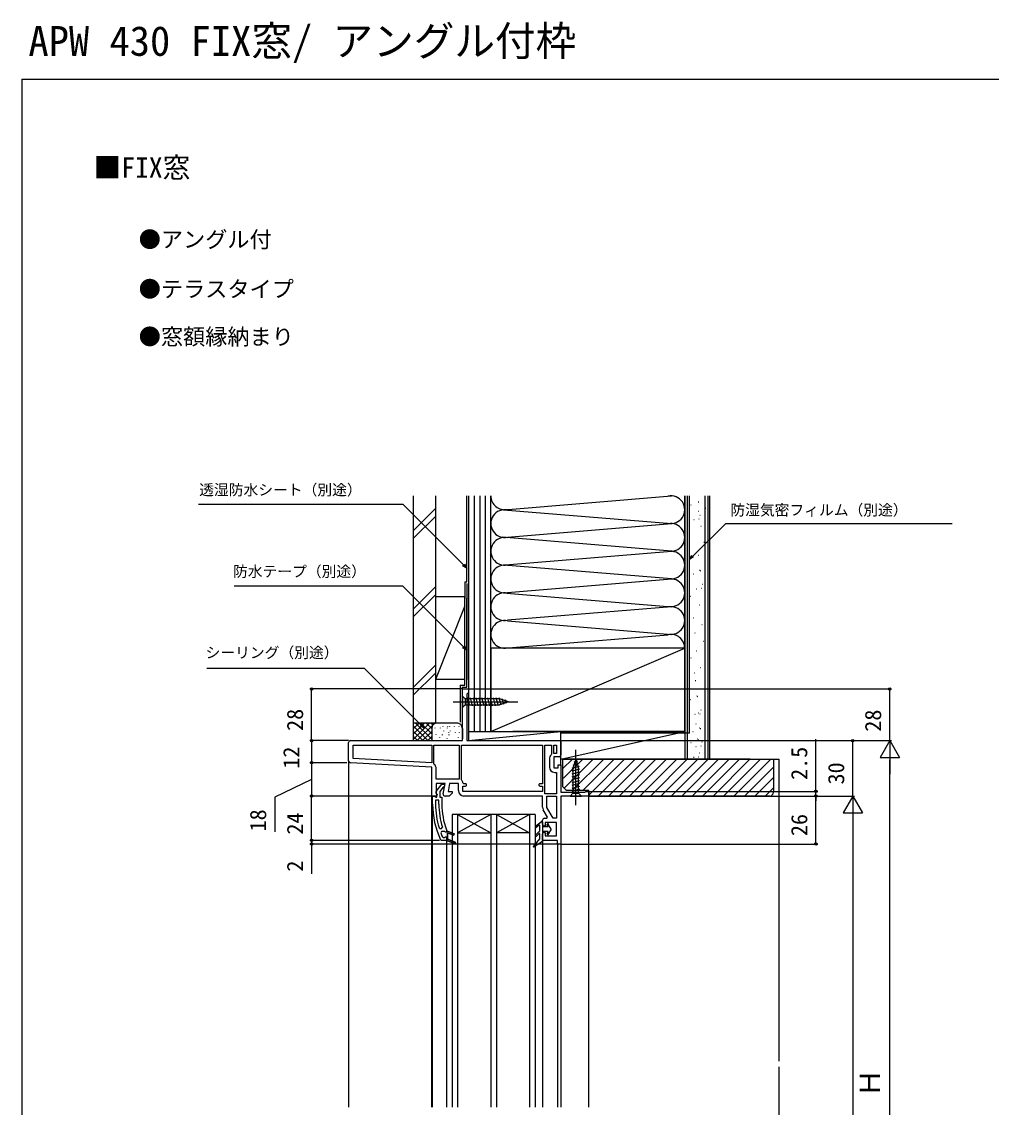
# Model space of a CAD drawing. Units: millimetres, scale not verified. Extents: x -525 to 525, y -783 to 778.
# Drawn here: x -525 to 0, y 191 to 778 of the extents above; entities that cross this region are included whole.
import ezdxf
from ezdxf.enums import TextEntityAlignment as Align

# ---------------------------------------------------------------- set-up
doc = ezdxf.new("R2010")
doc.units = ezdxf.units.MM
doc.header["$LTSCALE"] = 4
for name, color, linetype in [('0-1_USER1', 3, 'Continuous'), ('0-2_YKK_11', 7, 'Continuous'), ('0-3_YKK_12', 2, 'Continuous'), ('0-4_YKK_13', 4, 'Continuous'), ('0-6_YKK_D', 6, 'Continuous'), ('0-7_YKK_ZWAK', 7, 'Continuous'), ('0-8_YSS_K', 3, 'Continuous'), ('0-9_YSS_KE', 3, 'Continuous')]:
    doc.layers.add(name, color=color, linetype=linetype)
doc.styles.add('ＭＳ ゴシック', font='')
doc.styles.get('ＭＳ ゴシック').set_extended_font_data('MS Gothic')

msp = doc.modelspace()

# ---------------------------------------------------------------- linework, layer by layer
at = {"layer": '0-2_YKK_11'}
for p, q in [((-348, 378.249), (-348, 388.3)), ((-239.3, 379.4), (-239.3, 375)), ((-243, 344.1), (-243, 346.3))]:
    msp.add_line(p, q, dxfattribs=at)
for points in [[(-347, 389.3), (-286.4, 389.3), (-286.4, 417.3), (-283, 417.3), (-283, 415.4), (-283.5, 414.9), (-284, 414.4), (-284, 389.3), (-233, 389.3), (-233, 385.058), (-233.12, 384.875), (-233.12, 384.325), (-233, 384.142), (-233, 381.5)], [(-301.624, 376.376), (-301.8, 376.758), (-301.8, 386.9), (-288.1, 386.9)], [(-288.1, 386.9), (-288.1, 368.5), (-300.6, 368.5), (-300.6, 374.165)], [(-286.9, 386.9), (-243, 386.9), (-243, 365.9), (-244.4, 365.9)], [(-286.762, 367.755), (-286.9, 368.1), (-286.9, 386.9)], [(-241.8, 360.5), (-241.8, 386.9), (-238.1, 386.9), (-238.1, 381.992), (-238.278, 381.61)], [(-296.785, 360.474), (-295.793, 366.1), (-300.6, 366.1), (-300.6, 360.744), (-300.058, 359.876), (-300.377, 359.3), (-303, 359.3), (-303, 374.942), (-347.052, 377.25)], [(-234, 380.5), (-236.9, 380.5), (-236.9, 374.5), (-234.5, 374.5), (-234.5, 376.1), (-233, 376.1), (-233, 361.3), (-220.092, 361.3), (-219.796, 361.55), (-219.5, 361.8), (-218, 361.8), (-218, 359.3), (-233, 359.3), (-233, 333.3), (-234.8, 333.3), (-234.8, 335.3), (-243, 335.3), (-243, 338.6)], [(-236.4, 372.1), (-235.4, 372.1), (-235.4, 360.5), (-241.8, 360.5)], [(-300.587, 361.817), (-297.475, 365.8), (-296, 365.8), (-296, 364.699), (-296.475, 364.199), (-296.845, 364.008), (-298.6, 361.761), (-298.6, 358.6), (-297.5, 358.6), (-297.5, 354.933)], [(-288.5, 362.2), (-288.5, 366.1), (-293.356, 366.1), (-294.132, 361.7), (-292, 361.7), (-292, 360.8), (-293.5, 359.3), (-295.8, 359.3)], [(-284.7, 365.9), (-285.616, 365.9), (-286.113, 366.348)], [(-244.4, 364.7), (-243, 364.7), (-243, 361.7), (-286.1, 361.7), (-286.1, 364.7), (-284.7, 364.7)], [(-302.5, 354.933), (-302.5, 359.3), (-301.4, 359.3), (-300.904, 358.862), (-300.606, 358.6), (-300.2, 358.6), (-300.2, 360), (-300.4, 360.4)], [(-243, 353.273), (-243, 359.3), (-285.6, 359.3)], [(-299.1, 354.933), (-299.1, 357), (-300.9, 357), (-300.9, 354.933)], [(-242, 347.3), (-240.655, 347.3), (-240.327, 347.867), (-242.611, 351.823)], [(-298.991, 342.055), (-298.513, 341.7), (-297.676, 341.7), (-297.199, 342.348)], [(-295.03, 340.917), (-295, 340.746), (-295, 340.3), (-294.5, 340.3), (-290.752, 338.809), (-291.048, 338.065), (-294.5, 339.439), (-294.5, 335.962), (-290.252, 334.272)], [(-242, 339.6), (-241.5, 339.6), (-241.5, 337.7), (-235.5, 337.7), (-235.5, 344.9), (-241.5, 344.9), (-241.5, 343.1), (-242, 343.1)], [(-297.205, 337.2), (-296.747, 336.9), (-296.075, 336.9), (-295.59, 337.275), (-295, 337.2), (-295, 335.3), (-290.548, 333.528), (-295, 335.3), (-297.782, 335.3), (-298.236, 335.59)], [(-290.252, 334.272), (-294.5, 335.962), (-294.5, 339.439), (-291.048, 338.065), (-290.752, 338.809), (-294.5, 340.3), (-295, 340.3), (-295, 339.8), (-295.59, 339.725), (-296.075, 340.1), (-296.1, 340.1), (-297.635, 340.1), (-298.104, 339.425)]]:
    msp.add_lwpolyline(points, dxfattribs=at)
for points in [[(-303, 377.345), (-345.6, 379.578), (-345.6, 386.9), (-303, 386.9)], [(-235.4, 386.9), (-235.4, 382.3), (-236.9, 382.3), (-236.9, 386.9)], [(-235.4, 359.3), (-235.4, 347.3), (-237.229, 347.3), (-240.6, 353.139), (-240.6, 359.3)]]:
    msp.add_lwpolyline(points, close=True, dxfattribs=at)
for centre, radius, start, end in [((-347, 388.3), 1, 90.00001, 179.99999), ((-347, 378.249), 1, 180, 266.99997), ((-303.5, 374.165), 2.9, 359.99999, 49.67978), ((-236.4, 379.4), 2.9, 130.36099, 179.99999), ((-234, 381.5), 1, 270.00001, 359.99999), ((-236.4, 375), 2.9, 180.00001, 269.99999), ((-288.5, 366.1), 2.4, 5.9378, 43.60284), ((-284.7, 365.3), 0.6, 269.99999, 90.00001), ((-244.4, 365.3), 0.6, 89.99999, 270.00001), ((-299.8, 361.2), 1, 141.91328, 233.13011), ((-295.8, 360.3), 1, 170.00002, 270), ((-285.6, 362.2), 2.9, 180.00001, 269.99999), ((-256.5, 354.933), 46, 180.00001, 204.86598), ((-256.5, 354.933), 44.4, 179.99999, 196.86019), ((-256.5, 354.933), 42.6, 179.99999, 197.18277), ((-256.5, 354.933), 41, 179.99999, 199.98888), ((-240.1, 353.273), 2.9, 179.99998, 209.99999), ((-242, 346.3), 1, 90.00001, 179.99999), ((-242, 344.1), 1, 180.00001, 269.99999), ((-256.5, 354.933), 44.4, 200.44221, 203.53922), ((-242, 338.6), 1, 90.00001, 179.99999), ((-290.4, 333.9), 0.4, 248.30059, 68.30061), ((-290.4, 333.9), 0.4, 248.30059, 68.30061)]:
    msp.add_arc(centre, radius, start, end, dxfattribs=at)
at = {"layer": '0-3_YKK_12'}
for p, q in [((-233, 384.142), (-233, 385.058)), ((-348, 378.249), (-348, 190.8)), ((-233, 375.6), (-233, 381.5)), ((-303, 190.8), (-303, 359.8)), ((-218, 190.8), (-218, 361.02)), ((-302.5, 190.8), (-302.5, 358.3)), ((-291.995, 349.3), (-291.998, 190.8)), ((-247, 349.3), (-291.995, 349.3)), ((-289, 349.3), (-289, 190.8)), ((-289, 349.3), (-271, 339.3)), ((-271, 349.3), (-289, 339.3)), ((-271, 349.3), (-271, 190.8)), ((-268, 349.3), (-268, 190.8)), ((-250, 349.3), (-268, 339.3)), ((-268, 349.3), (-250, 339.3)), ((-250, 349.3), (-250, 190.8)), ((-247, 349.3), (-247, 190.8)), ((-295, 335.301), (-295, 190.8)), ((-289, 339.3), (-271, 339.3)), ((-250, 339.3), (-268, 339.3)), ((-243, 335.8), (-243, 190.8)), ((-234.8, 333.8), (-234.8, 190.8)), ((-233, 333.8), (-233, 190.8))]:
    msp.add_line(p, q, dxfattribs=at)
at = {"layer": '0-4_YKK_13'}
for p, q in [((-286.4, 413.4), (-286.4, 407.2)), ((-286.4, 413.4), (-284.85, 411.85)), ((-266.316, 411.85), (-284.85, 411.85)), ((-284.85, 411.85), (-284.85, 408.75)), ((-282.424, 408.2), (-283.549, 412.4)), ((-280.871, 408.2), (-281.996, 412.4)), ((-279.318, 408.2), (-280.443, 412.4)), ((-277.765, 408.2), (-278.89, 412.4)), ((-276.212, 408.2), (-277.337, 412.4)), ((-274.659, 408.2), (-275.784, 412.4)), ((-273.106, 408.2), (-274.231, 412.4)), ((-271.553, 408.2), (-272.679, 412.4)), ((-270, 408.2), (-271.126, 412.4)), ((-268.447, 408.2), (-269.573, 412.4)), ((-266.894, 408.2), (-268.02, 412.4)), ((-265.411, 408.459), (-266.467, 412.4)), ((-261.4, 410.3), (-266.316, 411.85)), ((-263.979, 408.91), (-264.792, 411.946)), ((-262.547, 409.362), (-263.096, 411.411)), ((-291.4, 410.3), (-256.4, 410.3)), ((-286.4, 407.2), (-284.85, 408.75)), ((-284.85, 408.75), (-266.316, 408.75)), ((-261.4, 410.3), (-266.316, 408.75)), ((-225, 354.3), (-225, 384.3)), ((-223.61, 376.721), (-226.646, 375.908)), ((-225, 379.3), (-226.55, 374.384)), ((-224.062, 378.153), (-226.112, 377.604)), ((-225, 379.3), (-223.45, 374.384)), ((-223.159, 375.289), (-227.1, 374.233)), ((-222.9, 373.806), (-227.1, 372.68)), ((-222.9, 372.253), (-227.1, 371.127)), ((-222.9, 370.7), (-227.1, 369.574)), ((-226.55, 374.384), (-226.55, 360.85)), ((-223.45, 360.85), (-223.45, 374.384)), ((-222.9, 369.147), (-227.1, 368.021)), ((-222.9, 367.594), (-227.1, 366.468)), ((-222.9, 366.041), (-227.1, 364.916)), ((-222.9, 364.488), (-227.1, 363.363)), ((-228.1, 359.3), (-226.55, 360.85)), ((-228.1, 359.3), (-221.9, 359.3)), ((-222.9, 362.935), (-227.1, 361.81)), ((-226.55, 360.85), (-223.45, 360.85)), ((-221.9, 359.3), (-223.45, 360.85)), ((-246.846, 342.915), (-243.484, 345.537)), ((-244.823, 343.473), (-246.355, 342.284)), ((-244.5, 342.022), (-244.5, 343.315)), ((-244.5, 340.487), (-244.5, 341.622)), ((-243, 345.3), (-243, 334.6)), ((-239.945, 342.6), (-243, 342.6)), ((-240.5, 343.668), (-240.5, 343.9)), ((-239.945, 342.6), (-240.446, 343.468)), ((-239.7, 343.775), (-239.7, 343.9)), ((-238.3, 341.35), (-239.7, 343.775)), ((-238.3, 341.35), (-239.7, 338.925)), ((-244.548, 336.144), (-247.928, 332.195)), ((-244.564, 340.341), (-246.872, 338.193)), ((-244.836, 338.995), (-246.328, 337.607)), ((-244.5, 336.274), (-244.5, 338.848)), ((-239.945, 340.1), (-243, 340.1)), ((-240.5, 338.8), (-240.5, 339.032)), ((-239.945, 340.1), (-240.446, 339.232)), ((-239.7, 338.8), (-239.7, 338.925)), ((-243, 334.6), (-247.54, 331.746))]:
    msp.add_line(p, q, dxfattribs=at)
for centre, radius, start, end in [((-246.6, 342.6), 0.4, 127.94551, 307.81232), ((-244.7, 343.315), 0.2, 0, 127.81232), ((-244.5, 341.822), 0.2, 90, 270), ((-243.3, 345.3), 0.3, 0, 127.94551), ((-240.1, 343.9), 0.4, 0, 180), ((-240.1, 343.668), 0.4, 180, 210), ((-246.6, 337.9), 0.4, 132.9326, 312.9326), ((-244.7, 338.848), 0.2, 0, 132.9326), ((-244.7, 340.487), 0.2, 312.9326, 0), ((-244.7, 336.274), 0.2, 319.43895, 0), ((-240.1, 339.032), 0.4, 150, 180), ((-240.1, 338.8), 0.4, 180, 0), ((-247.7, 332), 0.3, 139.43895, 302.15282)]:
    msp.add_arc(centre, radius, start, end, dxfattribs=at)
at = {"layer": '0-6_YKK_D'}
for p, q in [((-286.9, 417.3), (-369, 417.3)), ((-368, 389.3), (-368, 417.3)), ((-282.5, 417.3), (-54.001, 417.3)), ((-55.001, 389.3), (-55.001, 417.3)), ((-348, 389.3), (-369, 389.3)), ((-348, 389.3), (-369, 389.3)), ((-368, 389.3), (-368, 377.3)), ((-232.5, 389.3), (-54.001, 389.3)), ((-232.5, 389.3), (-74.001, 389.3)), ((-232.5, 389.3), (-54.001, 389.3)), ((-95.001, 361.8), (-95.001, 390.127)), ((-75.001, 359.3), (-75.001, 389.3)), ((-55.001, 389.3), (-60.251, 380.207)), ((-55.001, 389.3), (-49.751, 380.207)), ((-55.001, 389.3), (-55.001, 371.113)), ((-349, 377.3), (-369, 377.3)), ((-350, 377.3), (-369, 377.3)), ((-368, 377.3), (-368, 359.3)), ((-60.251, 380.207), (-49.751, 380.207)), ((-55.001, 30.8), (-55.001, 378.8)), ((-303.5, 359.3), (-369, 359.3)), ((-303.5, 359.3), (-369, 359.3)), ((-368, 335.301), (-368, 359.3)), ((-217.5, 361.8), (-94.001, 361.8)), ((-217.5, 359.3), (-94.001, 359.3)), ((-217.5, 359.3), (-74.001, 359.3)), ((-217.5, 359.3), (-74.001, 359.3)), ((-217.5, 359.3), (-94.001, 359.3)), ((-95.001, 359.3), (-95.001, 361.8)), ((-95.001, 333.3), (-95.001, 359.3)), ((-95.001, 359.3), (-95.001, 356.75)), ((-75.001, 359.3), (-80.251, 350.207)), ((-75.001, 359.3), (-69.751, 350.207)), ((-75.001, 359.3), (-75.001, 341.113)), ((-80.251, 350.207), (-69.751, 350.207)), ((-75.001, 348.8), (-75.001, 30.8)), ((-298.782, 335.301), (-369, 335.301)), ((-298.782, 335.3), (-369, 335.3)), ((-368, 335.3), (-368, 337.85)), ((-368, 335.3), (-368, 333.3)), ((-235.3, 333.3), (-369, 333.3)), ((-368, 333.3), (-368, 317.245)), ((-232.5, 333.3), (-94.001, 333.3))]:
    msp.add_line(p, q, dxfattribs=at)
for points in [[(-284, 482.631), (-285.803, 484.434), (-318.411, 517.043), (-429.221, 517.043)], [(-163.501, 487.398), (-161.688, 489.191), (-143.759, 506.917), (-21.124, 506.917)], [(-161.207, 488.705), (-163.501, 487.398), (-162.168, 489.677)], [(-285.32, 484.917), (-284, 482.631), (-286.286, 483.951)], [(-284, 438.176), (-285.803, 439.979), (-318.675, 472.851), (-410.042, 472.851)], [(-285.32, 440.463), (-284, 438.176), (-286.286, 439.496)], [(-307.001, 395.979), (-308.805, 397.782), (-339.43, 428.408), (-424.794, 428.408)], [(-308.321, 398.265), (-307.001, 395.979), (-309.288, 397.299)], [(-368, 368.3), (-388, 358.75), (-388, 339.955)]]:
    msp.add_lwpolyline(points, dxfattribs=at)
for centre in [(-368, 417.3), (-55.001, 417.3), (-368, 389.3), (-368, 389.3), (-75.001, 389.3), (-368, 377.3), (-368, 377.3), (-368, 359.3), (-368, 359.3), (-95.001, 361.8), (-95.001, 359.3), (-95.001, 359.3), (-368, 335.301), (-368, 335.3), (-368, 333.3), (-95.001, 333.3)]:
    msp.add_circle(centre, 0.637, dxfattribs=at)
at = {"layer": '0-7_YKK_ZWAK'}
for q in [(-525, -782.7), (525, 747.3)]:
    msp.add_line((-525, 747.3), q, dxfattribs=at)
at = {"layer": '0-8_YSS_K'}
for p, q in [((-283, 521.8), (-283, 394.3)), ((-280, 521.8), (-280, 394.3)), ((-277, 521.8), (-277, 394.3)), ((-274, 521.8), (-274, 394.3)), ((-271.001, 439.3), (-271.001, 521.8)), ((-271, 394.3), (-271, 521.8)), ((-263.807, 514.306), (-173.12, 521.8)), ((-166.001, 439.3), (-166.001, 521.8)), ((-164.5, 379.3), (-164.5, 521.8)), ((-158.644, 518.585), (-158.444, 518.585)), ((-155, 379.3), (-155, 521.8)), ((-152.5, 521.8), (-152.5, 379.3)), ((-313.001, 502.94), (-301.001, 514.94)), ((-264.089, 514.317), (-173.12, 506.8)), ((-162.646, 516.984), (-162.446, 516.984)), ((-158.808, 513.476), (-158.608, 513.476)), ((-157.844, 511.382), (-157.644, 511.382)), ((-154.806, 515.077), (-154.606, 515.077)), ((-313.001, 498.698), (-301.001, 510.698)), ((-261.969, 499.458), (-173.12, 506.8)), ((-161.045, 508.981), (-160.845, 508.981)), ((-158.402, 509.281), (-158.202, 509.281)), ((-157.207, 505.473), (-157.007, 505.473)), ((-173.12, 491.8), (-264.819, 499.377)), ((-155.606, 496.67), (-155.406, 496.67)), ((-262.969, 484.375), (-173.12, 491.8)), ((-158.666, 489.739), (-158.466, 489.739)), ((-173.12, 476.8), (-263.894, 484.301)), ((-261.936, 469.461), (-173.12, 476.8)), ((-161.418, 479.539), (-161.218, 479.539)), ((-157.92, 481.533), (-157.72, 481.533)), ((-157.417, 481.139), (-157.217, 481.139)), ((-313.001, 460.514), (-301.001, 472.514)), ((-159.818, 471.536), (-159.618, 471.536)), ((-157.174, 471.835), (-156.974, 471.835)), ((-156.616, 473.936), (-156.416, 473.936)), ((-313.001, 456.271), (-301.001, 468.271)), ((-301.001, 467.3), (-285, 467.3)), ((-301.001, 467.3), (-301.001, 422.3)), ((-283.001, 422.3), (-283.001, 466.3)), ((-262.556, 469.19), (-173.12, 461.8)), ((-163.019, 467.534), (-162.819, 467.534)), ((-285, 462.327), (-301.001, 422.3)), ((-173.12, 461.8), (-261.969, 454.458)), ((-158.217, 462.732), (-158.017, 462.732)), ((-261.969, 454.142), (-173.12, 446.8)), ((-161.277, 455.801), (-161.077, 455.801)), ((-160.531, 447.595), (-160.331, 447.595)), ((-156.801, 452.071), (-156.601, 452.071)), ((-263.807, 439.306), (-175.033, 446.642)), ((-156.055, 443.119), (-155.855, 443.119)), ((-271.001, 394.3), (-166.001, 439.3)), ((-159.785, 437.898), (-159.585, 437.898)), ((-301.001, 430.088), (-313.001, 418.088)), ((-162.769, 434.168), (-162.569, 434.168)), ((-313.001, 413.845), (-301.001, 425.845)), ((-160.685, 425.962), (-160.485, 425.962)), ((-157.701, 428.946), (-157.501, 428.946)), ((-285, 422.3), (-301.001, 422.3)), ((-160.26, 421.758), (-160.06, 421.758)), ((-163.012, 411.558), (-162.812, 411.558)), ((-159.514, 413.553), (-159.314, 413.553)), ((-159.01, 413.159), (-158.81, 413.159)), ((-157.31, 405.956), (-157.11, 405.956)), ((-160.511, 403.555), (-160.311, 403.555)), ((-158.802, 404.4), (-158.602, 404.4)), ((-157.868, 403.855), (-157.668, 403.855)), ((-300.001, 398.807), (-313.001, 398.807)), ((-313.001, 398.807), (-313.001, 389.3)), ((-313.001, 389.949), (-304.143, 398.807)), ((-313.001, 392.778), (-306.972, 398.807)), ((-313.001, 395.606), (-309.8, 398.807)), ((-313.001, 398.435), (-312.628, 398.807)), ((-313.001, 397.292), (-305.01, 389.301)), ((-313.001, 394.464), (-307.838, 389.301)), ((-311.687, 398.807), (-303.001, 390.121)), ((-310.821, 389.3), (-301.315, 398.807)), ((-308.859, 398.807), (-303.001, 392.949)), ((-307.993, 389.301), (-303.001, 394.292)), ((-306.03, 398.807), (-303.001, 395.778)), ((-303.202, 398.807), (-302.22, 397.826)), ((-303.001, 395.807), (-303.001, 389.302)), ((-301.173, 396.002), (-301.173, 396.202)), ((-300.374, 398.807), (-300.353, 398.786)), ((-288.9, 398.807), (-300.001, 398.807)), ((-289.315, 398.806), (-300.001, 398.807)), ((-298.16, 396.002), (-298.16, 396.202)), ((-296.834, 397.003), (-296.834, 397.203)), ((-296.5, 394.333), (-296.5, 394.533)), ((-294.49, 396.002), (-294.49, 396.202)), ((-294.319, 397.003), (-294.319, 397.203)), ((-293.707, 393.73), (-293.707, 393.93)), ((-293.163, 397.003), (-293.163, 397.203)), ((-292.829, 394.333), (-292.829, 394.533)), ((-290.648, 397.003), (-290.648, 397.203)), ((-290.036, 393.73), (-290.036, 393.93)), ((-288.049, 397.003), (-288.049, 397.203)), ((-287.879, 393.665), (-287.879, 393.865)), ((-286.4, 395.807), (-286.4, 390.307)), ((-283.001, 394.3), (-233, 394.3)), ((-224.099, 394.3), (-259.1, 394.3)), ((-233, 379.301), (-166.001, 394.3)), ((-166, 394.3), (-233, 394.3)), ((-232.999, 379.3), (-232.999, 394.3)), ((-232.999, 379.3), (-232.999, 394.3)), ((-166, 394.3), (-166, 379.3)), ((-161.554, 394.199), (-161.354, 394.199)), ((-160.01, 398.459), (-159.81, 398.459)), ((-158.056, 396.194), (-157.856, 396.194)), ((-157.553, 395.8), (-157.353, 395.8)), ((-313.001, 391.636), (-310.666, 389.3)), ((-305.164, 389.301), (-302.983, 391.482)), ((-300.506, 392.664), (-300.506, 392.864)), ((-298.675, 390.808), (-298.675, 391.008)), ((-297.159, 392.33), (-297.159, 392.53)), ((-294.652, 390.327), (-294.652, 390.527)), ((-293.488, 392.33), (-293.488, 392.53)), ((-288.547, 390.995), (-288.547, 391.195)), ((-162.762, 388.259), (-162.562, 388.259)), ((-159.264, 390.253), (-159.064, 390.253)), ((-158.76, 389.859), (-158.56, 389.859)), ((-156.753, 388.597), (-156.553, 388.597)), ((-159.954, 386.196), (-159.754, 386.196)), ((-157.96, 382.656), (-157.76, 382.656)), ((-157.31, 386.496), (-157.11, 386.496)), ((-143, 379.3), (-233.001, 379.3)), ((-232.001, 374.123), (-226.824, 379.3)), ((-231.584, 368.883), (-221.168, 379.3)), ((-231.256, 363.555), (-215.511, 379.3)), ((-226.854, 362.3), (-209.854, 379.3)), ((-221.197, 362.3), (-204.197, 379.3)), ((-218.001, 359.839), (-198.54, 379.3)), ((-212.883, 359.3), (-192.883, 379.3)), ((-207.226, 359.3), (-187.226, 379.3)), ((-201.57, 359.3), (-181.57, 379.3)), ((-195.913, 359.3), (-175.913, 379.3)), ((-190.256, 359.3), (-170.256, 379.3)), ((-184.599, 359.3), (-164.599, 379.3)), ((-178.942, 359.3), (-158.942, 379.3)), ((-173.285, 359.3), (-153.285, 379.3)), ((-167.628, 359.3), (-147.628, 379.3)), ((-161.972, 359.3), (-141.972, 379.3)), ((-161.161, 380.255), (-160.961, 380.255)), ((-158.518, 380.555), (-158.318, 380.555)), ((-156.315, 359.3), (-136.315, 379.3)), ((-150.658, 359.3), (-130.658, 379.3)), ((-145.001, 359.3), (-125.001, 379.3)), ((-139.344, 359.3), (-119.344, 379.3)), ((-118.001, 379.3), (-115.001, 379.3)), ((-115, 379.3), (-115.001, 215.721)), ((-133.687, 359.3), (-118.001, 374.986)), ((-128.03, 359.3), (-118.001, 369.329)), ((-122.373, 359.3), (-118.001, 363.673)), ((-115.001, 212.721), (-115.001, 16.8))]:
    msp.add_line(p, q, dxfattribs=at)
msp.add_lwpolyline([(-283, 394.3), (-283, 389.3), (-232.999, 394.3)], dxfattribs=at)
for centre, radius, start, end in [((-263.501, 521.8), 7.5, 179.99999, 281.78379), ((-173.501, 514.3), 7.5, 258.21646, 101.78354), ((-263.501, 506.8), 7.5, 78.21668, 281.78356), ((-173.501, 499.3), 7.5, 258.21646, 101.78364), ((-263.501, 491.8), 7.5, 78.21644, 281.78379), ((-173.501, 484.3), 7.5, 258.21646, 101.78354), ((-263.501, 476.8), 7.5, 78.21668, 281.78379), ((-173.501, 469.3), 7.5, 258.21646, 101.78354), ((-263.501, 461.8), 7.5, 78.21668, 281.78379), ((-173.501, 454.3), 7.5, 258.21646, 101.78354), ((-263.501, 446.8), 7.5, 78.21668, 281.78379), ((-173.501, 439.3), 7.5, 0, 101.78354), ((-300.001, 395.807), 3, 90, 180), ((-289.399, 395.807), 3, 0, 90)]:
    msp.add_arc(centre, radius, start, end, dxfattribs=at)
at = {"layer": '0-9_YSS_KE'}
for p, q in [((-313.001, 521.8), (-313.001, 398.807)), ((-284, 475.303), (-284, 521.8)), ((-166, 521.8), (-166, 379.3)), ((-163.501, 393.3), (-163.501, 521.8)), ((-153.5, 521.8), (-153.5, 379.3)), ((-285, 475.303), (-284, 475.303)), ((-285, 475.303), (-285, 466.3)), ((-284, 474.303), (-284, 466.3)), ((-287.5, 419.3), (-287.5, 399.3)), ((-286.5, 418.3), (-286.5, 399.3)), ((-163.501, 393.3), (-233, 393.3)), ((-130.5, 379.3), (-143, 379.3))]:
    msp.add_line(p, q, dxfattribs=at)
for points in [[(-301.001, 521.8), (-301.001, 398.807), (-313.001, 398.807)], [(-287.5, 419.3), (-285, 419.3), (-285, 467.3)], [(-286.5, 418.3), (-284, 418.3), (-284, 466.3)], [(-232.001, 379.3), (-118.001, 379.3), (-118.001, 361.3)], [(-120.001, 359.3), (-218.001, 359.3), (-218.001, 362.3), (-230.001, 362.3), (-232.001, 364.3), (-232.001, 379.3)]]:
    msp.add_lwpolyline(points, dxfattribs=at)
msp.add_lwpolyline([(-166.001, 394.3), (-166.001, 439.3), (-271.001, 439.3), (-271.001, 394.3)], close=True, dxfattribs=at)
msp.add_arc((-120.001, 361.3), 2, 270.00001, 359.99999, dxfattribs=at)

# ---------------------------------------------------------------- texts
at = {"layer": '0-1_USER1', "style": 'ＭＳ ゴシック'}
for s, height, p in [('APW 430 FIX窓/ アングル付枠', 16.13, (-521.375, 755.175)), ('■FIX窓', 11, (-486.153, 690.749)), ('●アングル付', 8.798, (-461.636, 653.595)), ('●テラスタイプ', 8.798, (-461.636, 626.732)), ('●窓額縁納まり', 8.798, (-461.636, 600.936))]:
    msp.add_text(s, height=height, dxfattribs=at).set_placement(p, align=Align.BOTTOM_LEFT)
at = {"layer": '0-6_YKK_D', "style": 'ＭＳ ゴシック'}
for s, p in [('透湿防水シート（別途）', (-428.905, 520.361)), ('防湿気密フィルム（別途）', (-141.3, 509.463)), ('防水テープ（別途）', (-410.592, 476.189)), ('シーリング（別途）', (-425.448, 432.252))]:
    msp.add_text(s, height=5.865, dxfattribs=at).set_placement(p, align=Align.BOTTOM_LEFT)
for s, height, p in [('28', 8.798, (-370, 394.539)), ('28', 8.798, (-57.001, 394.12)), ('12', 8.798, (-372, 374.095)), ('2.5', 8.798, (-97.001, 368.014)), ('30', 8.798, (-77.001, 365.549)), ('18', 8.798, (-390, 340.114)), ('24', 8.798, (-370, 338.403)), ('26', 8.798, (-97.001, 337.607)), ('2', 8.798, (-370, 318.359)), ('Ｈ', 11, (-57.001, 196.448))]:
    msp.add_text(s, height=height, rotation=90, dxfattribs=at).set_placement(p, align=Align.BOTTOM_LEFT)

doc.saveas('drawing.dxf')
